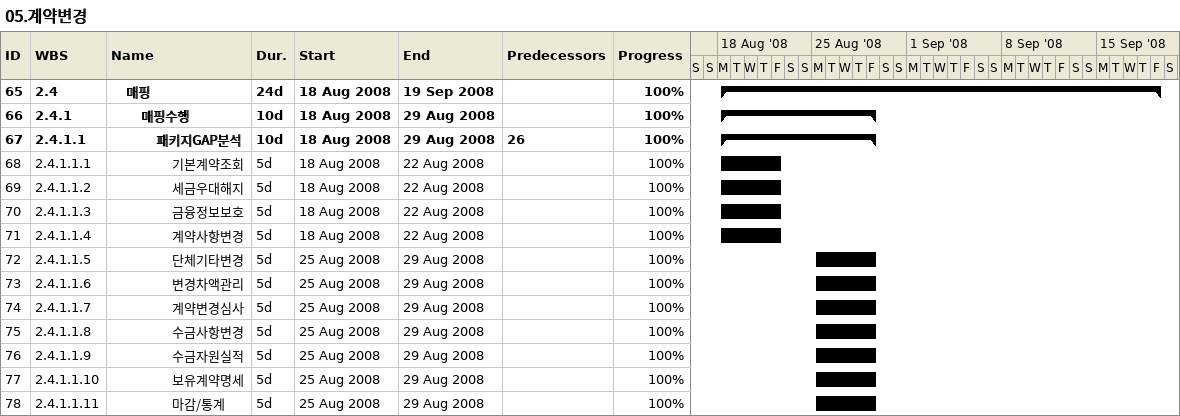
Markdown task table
05.계약변경

| ID | WBS | Task | Duration | Start | Finish | Predecessors | % complete |
|---|---|---|---|---|---|---|---|
| 65 | 2.4 | **매핑** | 24d | 2008-08-18 | 2008-09-19 |  | 100 |
| 66 | 2.4.1 | **매핑수행** | 10d | 2008-08-18 | 2008-08-29 |  | 100 |
| 67 | 2.4.1.1 | **패키지GAP분석** | 10d | 2008-08-18 | 2008-08-29 | 26 | 100 |
| 68 | 2.4.1.1.1 | 기본계약조회 | 5d | 2008-08-18 | 2008-08-22 |  | 100 |
| 69 | 2.4.1.1.2 | 세금우대해지 | 5d | 2008-08-18 | 2008-08-22 |  | 100 |
| 70 | 2.4.1.1.3 | 금융정보보호 | 5d | 2008-08-18 | 2008-08-22 |  | 100 |
| 71 | 2.4.1.1.4 | 계약사항변경 | 5d | 2008-08-18 | 2008-08-22 |  | 100 |
| 72 | 2.4.1.1.5 | 단체기타변경 | 5d | 2008-08-25 | 2008-08-29 |  | 100 |
| 73 | 2.4.1.1.6 | 변경차액관리 | 5d | 2008-08-25 | 2008-08-29 |  | 100 |
| 74 | 2.4.1.1.7 | 계약변경심사 | 5d | 2008-08-25 | 2008-08-29 |  | 100 |
| 75 | 2.4.1.1.8 | 수금사항변경 | 5d | 2008-08-25 | 2008-08-29 |  | 100 |
| 76 | 2.4.1.1.9 | 수금자원실적 | 5d | 2008-08-25 | 2008-08-29 |  | 100 |
| 77 | 2.4.1.1.10 | 보유계약명세 | 5d | 2008-08-25 | 2008-08-29 |  | 100 |
| 78 | 2.4.1.1.11 | 마감/통계 | 5d | 2008-08-25 | 2008-08-29 |  | 100 |
